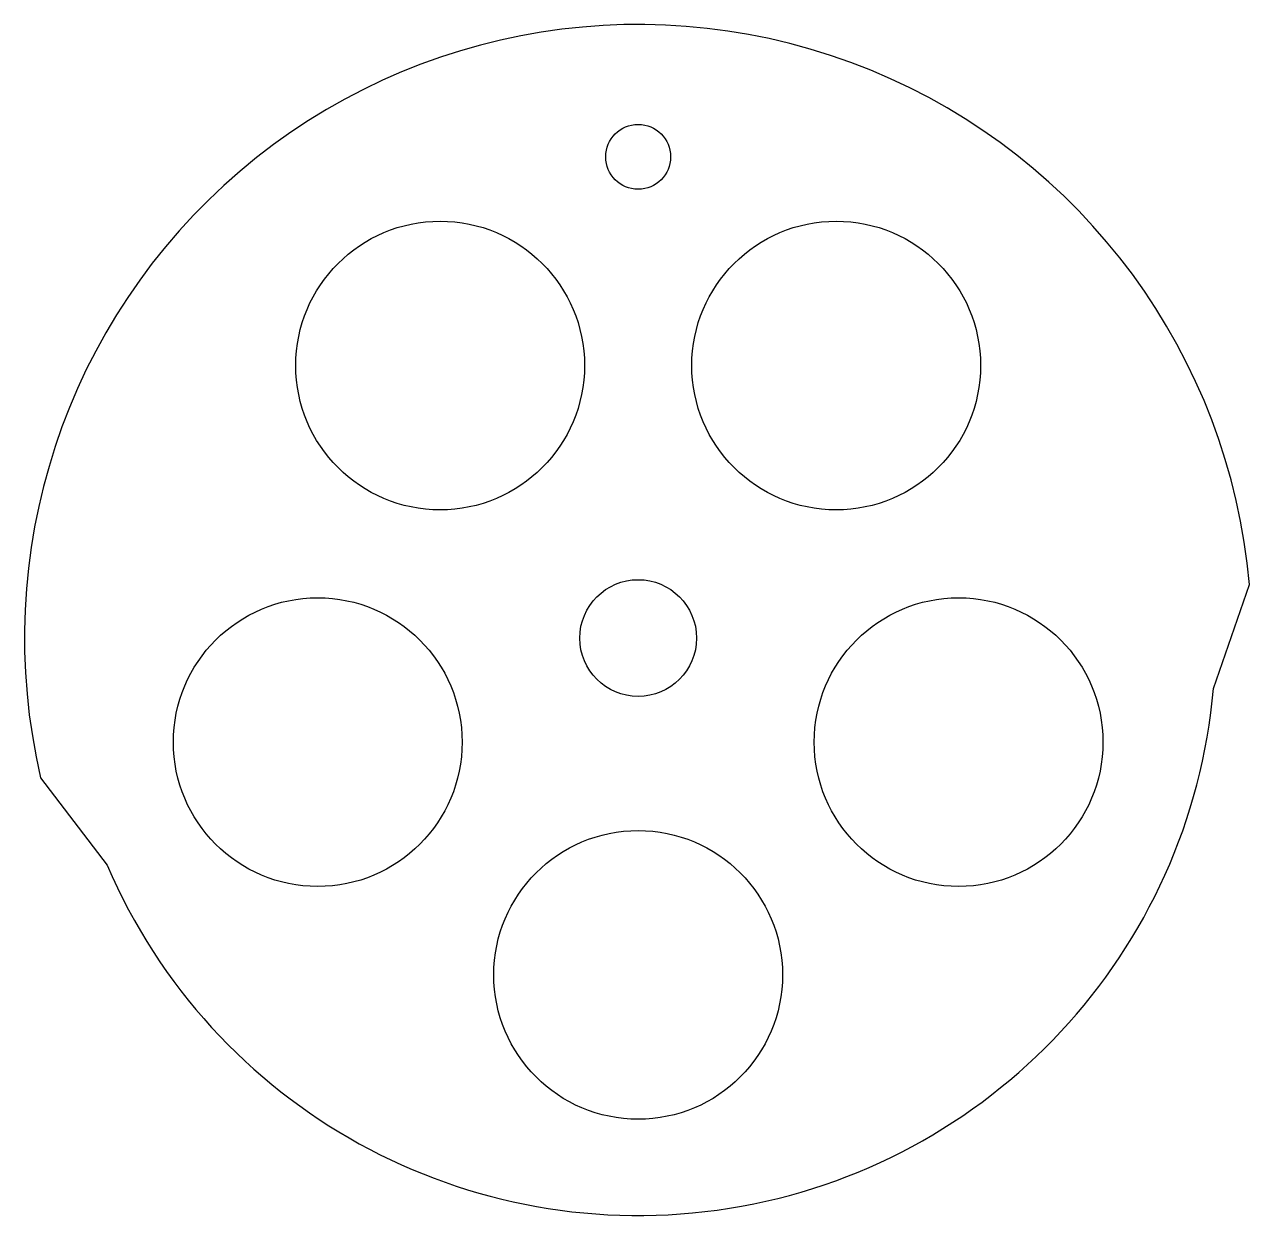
# Model space of a CAD drawing. Header units: millimetres. Extents: x -25.5 to 25.4, y -124 to -74.5.
import ezdxf

# ---------------------------------------------------------------- set-up
doc = ezdxf.new("R2010")
doc.units = ezdxf.units.MM
doc.layers.get('0').update_dxf_attribs({"linetype": 'CONTINUOUS'})

msp = doc.modelspace()

# ---------------------------------------------------------------- linework, layer by layer
for p, q in [((23.909, -102.092), (25.403, -97.778)), ((-24.829, -105.812), (-22.063, -109.445))]:
    msp.add_line(p, q)
for centre, radius in [((0, -80), 1.35), ((-8.229, -88.674), 6), ((8.229, -88.674), 6), ((0, -100), 2.425), ((-13.315, -104.326), 6), ((13.315, -104.326), 6), ((0, -114), 6)]:
    msp.add_circle(centre, radius)
for radius, start, end in [(25.5, 5, 193.1745), (24, 203.1745, 355)]:
    msp.add_arc((0, -100), radius, start, end)

doc.saveas('drawing.dxf')
